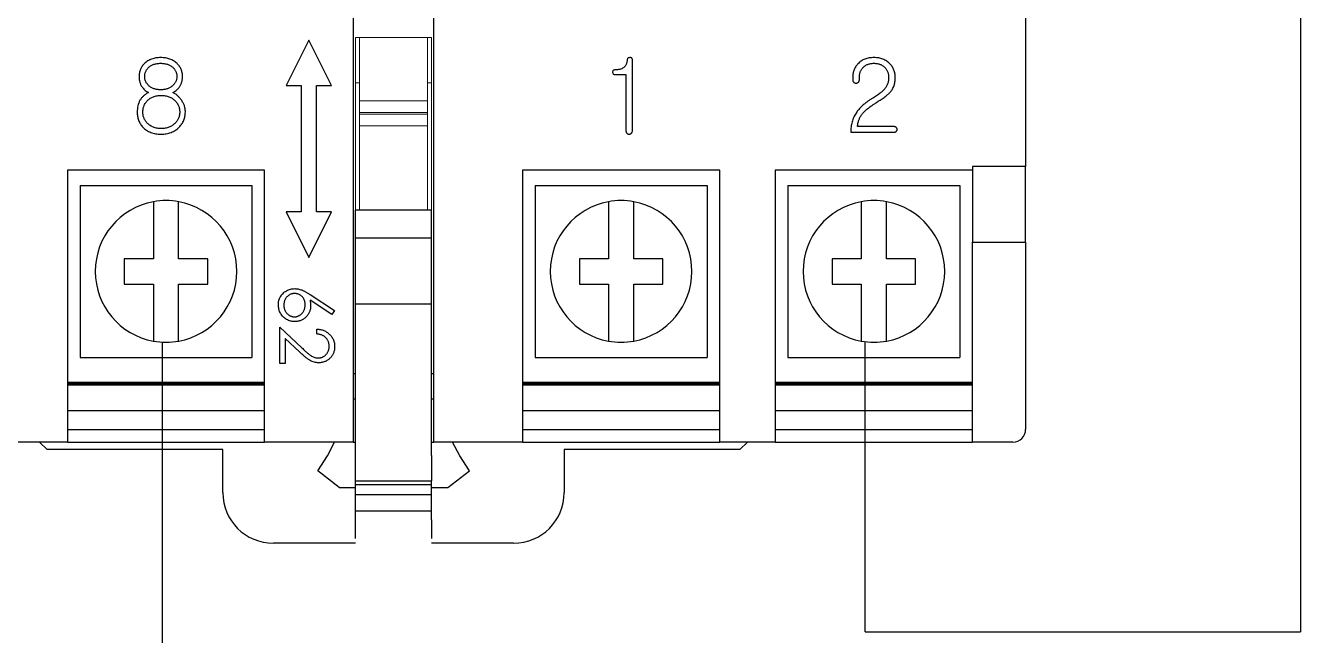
# Model space of a CAD drawing. Header units: millimetres. Extents: x 29 to 409, y 30 to 301.
# Drawn here: x 117.82 to 146.41, y 157.69 to 171.37 of the extents above; entities that cross this region are included whole.
import ezdxf

# ---------------------------------------------------------------- set-up
doc = ezdxf.new("R2010")
doc.units = ezdxf.units.MM
doc.layers.add('4', color=133, linetype='Continuous')
doc.layers.add('ASHADE', color=7, linetype='Continuous')
doc.layers.add('Z_OM_OUTLINE', color=7, linetype='Continuous', lineweight=30)
doc.layers.add('Z_OM_THIN_LINE', color=2, linetype='Continuous', lineweight=13)

msp = doc.modelspace()

# ---------------------------------------------------------------- linework, layer by layer
for p, q in [((120.892, 152.011), (120.892, 164.265)), ((136.643, 157.77), (136.643, 164.265))]:
    msp.add_line(p, q)
at = {"layer": '4', "color": 0}
msp.add_line((136.643, 157.77), (146.409, 157.77), dxfattribs=at)
at = {"layer": 'ASHADE', "ltscale": 2}
msp.add_line((146.409, 236.123), (146.409, 157.77), dxfattribs=at)
at = {"layer": 'Z_OM_OUTLINE'}
for p, q in [((140.245, 179.321), (140.245, 168.207)), ((125.162, 174.9), (125.162, 162.594)), ((126.977, 162.594), (126.977, 174.9)), ((124.17, 171.042), (123.66, 170.022)), ((124.681, 170.022), (124.17, 171.042)), ((131.428, 169.013), (131.428, 170.592)), ((131.038, 170.266), (131.28, 170.266)), ((131.28, 170.266), (131.28, 169.016)), ((136.367, 170.21), (136.367, 170.154)), ((136.516, 170.146), (136.516, 170.209)), ((123.66, 170.022), (124, 170.022)), ((124, 170.022), (124, 167.187)), ((124.34, 167.187), (124.34, 170.022)), ((124.34, 170.022), (124.681, 170.022)), ((136.884, 169.63), (136.928, 169.661)), ((137.292, 169.1), (136.473, 169.1)), ((136.325, 168.973), (137.292, 168.973)), ((123.178, 168.122), (118.755, 168.122)), ((118.755, 168.122), (118.755, 162.594)), ((123.178, 162.594), (123.178, 168.122)), ((133.384, 168.122), (128.961, 168.122)), ((128.961, 168.122), (128.961, 162.594)), ((133.384, 162.594), (133.384, 168.122)), ((139.054, 168.122), (134.631, 168.122)), ((134.631, 168.122), (134.631, 162.594)), ((140.245, 168.207), (139.054, 168.207)), ((139.054, 168.207), (139.054, 166.506)), ((140.245, 166.506), (140.245, 168.207)), ((119.04, 167.782), (119.04, 163.927)), ((119.04, 167.782), (122.895, 167.782)), ((122.895, 167.782), (122.895, 163.927)), ((129.245, 167.782), (129.245, 163.927)), ((129.245, 167.782), (133.1, 167.782)), ((133.1, 167.782), (133.1, 163.927)), ((134.915, 167.782), (134.915, 163.927)), ((134.915, 167.782), (138.77, 167.782)), ((138.77, 167.782), (138.77, 163.927)), ((123.66, 167.187), (124.17, 166.166)), ((124, 167.187), (123.66, 167.187)), ((124.17, 166.166), (124.681, 167.187)), ((124.681, 167.187), (124.34, 167.187)), ((126.92, 167.228), (125.219, 167.228)), ((125.219, 166.607), (125.219, 167.228)), ((126.92, 166.607), (126.92, 167.228)), ((120.684, 166.835), (120.684, 166.138)), ((121.251, 166.138), (121.251, 166.835)), ((130.889, 166.835), (130.889, 166.138)), ((131.456, 166.138), (131.456, 166.835)), ((136.559, 166.835), (136.559, 166.138)), ((137.126, 166.138), (137.126, 166.835)), ((125.219, 166.607), (126.92, 166.607)), ((125.219, 165.128), (125.219, 166.607)), ((126.92, 165.128), (126.92, 166.607)), ((139.054, 166.506), (140.245, 166.506)), ((139.054, 162.594), (139.054, 166.506)), ((140.245, 166.506), (140.245, 162.594)), ((120.684, 166.138), (120.032, 166.138)), ((120.032, 166.138), (120.032, 165.571)), ((121.903, 166.138), (121.251, 166.138)), ((121.903, 165.571), (121.903, 166.138)), ((130.237, 166.138), (130.237, 165.571)), ((130.889, 166.138), (130.237, 166.138)), ((132.108, 166.138), (131.456, 166.138)), ((132.108, 165.571), (132.108, 166.138)), ((136.559, 166.138), (135.907, 166.138)), ((135.907, 166.138), (135.907, 165.571)), ((137.778, 166.138), (137.126, 166.138)), ((137.778, 165.571), (137.778, 166.138)), ((120.032, 165.571), (120.684, 165.571)), ((120.684, 165.571), (120.684, 164.874)), ((121.251, 165.571), (121.903, 165.571)), ((121.251, 164.874), (121.251, 165.571)), ((130.237, 165.571), (130.889, 165.571)), ((130.889, 165.571), (130.889, 164.874)), ((131.456, 165.571), (132.108, 165.571)), ((131.456, 164.874), (131.456, 165.571)), ((135.907, 165.571), (136.559, 165.571)), ((136.559, 165.571), (136.559, 164.874)), ((137.126, 165.571), (137.778, 165.571)), ((137.126, 164.874), (137.126, 165.571)), ((124.201, 165.333), (124.749, 164.974)), ((124.684, 164.891), (124.199, 165.209)), ((125.219, 165.128), (126.92, 165.128)), ((125.219, 161.726), (125.219, 165.128)), ((126.92, 161.726), (126.92, 165.128)), ((124.749, 164.974), (124.684, 164.891)), ((123.518, 163.79), (123.518, 164.605)), ((123.518, 164.605), (124.015, 164.14)), ((124.349, 164.451), (124.349, 164.559)), ((123.962, 164.048), (123.641, 164.348)), ((123.641, 164.348), (123.641, 163.79)), ((119.04, 163.927), (122.895, 163.927)), ((129.245, 163.927), (133.1, 163.927)), ((134.915, 163.927), (138.77, 163.927)), ((123.641, 163.79), (123.518, 163.79)), ((125.219, 163.558), (125.162, 163.558)), ((126.977, 163.558), (126.92, 163.558)), ((123.178, 163.361), (118.755, 163.361)), ((123.178, 163.331), (118.755, 163.331)), ((123.178, 163.303), (118.755, 163.303)), ((133.384, 163.361), (128.961, 163.361)), ((133.384, 163.331), (128.961, 163.331)), ((133.384, 163.303), (128.961, 163.303)), ((139.054, 163.36), (134.631, 163.36)), ((139.054, 163.331), (134.631, 163.331)), ((139.054, 163.303), (134.631, 163.303)), ((125.219, 162.991), (125.162, 162.991)), ((126.977, 162.991), (126.92, 162.991)), ((118.755, 162.736), (123.178, 162.736)), ((128.961, 162.736), (133.384, 162.736)), ((134.631, 162.736), (139.054, 162.736)), ((118.755, 162.594), (118.755, 162.027)), ((123.178, 162.027), (123.178, 162.594)), ((125.162, 162.594), (125.162, 162.027)), ((126.977, 162.027), (126.977, 162.594)), ((128.961, 162.594), (128.961, 162.027)), ((133.384, 162.027), (133.384, 162.594)), ((134.631, 162.594), (134.631, 162.027)), ((139.054, 162.027), (139.054, 162.594)), ((140.245, 162.594), (140.245, 162.311)), ((118.755, 162.311), (123.178, 162.311)), ((128.961, 162.311), (133.384, 162.311)), ((134.631, 162.311), (139.054, 162.311)), ((118.755, 162.027), (117.508, 162.027)), ((118.132, 162.027), (118.302, 161.857)), ((122.242, 161.857), (118.302, 161.857)), ((118.755, 162.027), (123.178, 162.027)), ((122.242, 160.893), (122.242, 161.857)), ((125.162, 162.027), (123.178, 162.027)), ((125.162, 162.027), (125.219, 162.027)), ((126.92, 162.027), (126.977, 162.027)), ((128.961, 162.027), (126.977, 162.027)), ((128.961, 162.027), (133.384, 162.027)), ((133.838, 161.857), (129.897, 161.857)), ((129.897, 161.857), (129.897, 160.893)), ((134.631, 162.027), (133.384, 162.027)), ((133.838, 161.857), (134.008, 162.027)), ((134.631, 162.027), (139.054, 162.027)), ((139.961, 162.027), (139.054, 162.027)), ((125.219, 161.158), (125.219, 161.726)), ((126.92, 161.726), (126.92, 161.158)), ((124.851, 161.007), (124.369, 161.385)), ((127.289, 161.007), (127.771, 161.385)), ((124.851, 161.007), (125.219, 161.007)), ((125.219, 161.155), (125.219, 161.158)), ((125.219, 161.155), (126.92, 161.155)), ((125.219, 161.077), (125.219, 161.155)), ((125.219, 161.077), (126.92, 161.077)), ((125.219, 160.849), (125.219, 161.077)), ((126.92, 161.155), (126.92, 161.158)), ((126.92, 161.077), (126.92, 161.155)), ((126.92, 160.849), (126.92, 161.077)), ((126.92, 161.007), (127.289, 161.007)), ((125.219, 160.849), (126.92, 160.849)), ((125.219, 160.488), (125.219, 160.849)), ((126.92, 160.488), (126.92, 160.849)), ((125.219, 160.488), (126.92, 160.488)), ((125.219, 160.287), (125.219, 160.488)), ((126.92, 160.287), (126.92, 160.488)), ((125.219, 159.866), (125.219, 160.287)), ((126.92, 160.287), (126.92, 159.866)), ((125.219, 159.759), (123.376, 159.759)), ((128.763, 159.759), (126.92, 159.759))]:
    msp.add_line(p, q, dxfattribs=at)
at = {"layer": 'Z_OM_OUTLINE', "flags": 128}
for points in [[(124.369, 161.385), (124.586, 161.719), (124.744, 162.027)], [(127.771, 161.385), (127.554, 161.719), (127.395, 162.027)]]:
    msp.add_lwpolyline(points, dxfattribs=at)
at = {"layer": 'Z_OM_OUTLINE'}
for centre, radius, start, end in [((120.968, 165.854), 1.588, 100.2866, 259.7134), ((120.968, 165.854), 1.588, 79.7134, 100.2866), ((120.968, 165.854), 1.588, 280.2866, 79.7134), ((131.173, 165.854), 1.588, 100.2866, 259.7134), ((131.173, 165.854), 1.588, 79.7134, 100.2866), ((131.173, 165.854), 1.588, 280.2866, 79.7134), ((136.843, 165.854), 1.588, 100.2866, 259.7134), ((136.843, 165.854), 1.588, 79.7134, 100.2866), ((136.843, 165.854), 1.588, 280.2866, 79.7134), ((120.968, 165.854), 1.588, 259.7134, 280.2866), ((131.173, 165.854), 1.588, 259.7134, 280.2866), ((136.843, 165.854), 1.588, 259.7134, 280.2866), ((139.961, 162.311), 0.284, 270, 0), ((123.376, 160.893), 1.134, 180, 270), ((128.763, 160.893), 1.134, 270, 0)]:
    msp.add_arc(centre, radius, start, end, dxfattribs=at)
for points, knots in [([(120.485, 170.515), (120.476, 170.505), (120.456, 170.485), (120.432, 170.452), (120.41, 170.418), (120.393, 170.382), (120.38, 170.344), (120.37, 170.305), (120.364, 170.264), (120.363, 170.237), (120.363, 170.223)], [0, 0, 0, 0, 0.128637, 0.254768, 0.377916, 0.499644, 0.621377, 0.744776, 0.869869, 1, 1, 1, 1]), ([(120.85, 170.647), (120.831, 170.647), (120.795, 170.647), (120.743, 170.64), (120.693, 170.63), (120.645, 170.615), (120.601, 170.597), (120.559, 170.574), (120.52, 170.547), (120.497, 170.526), (120.485, 170.515)], [0, 0, 0, 0, 0.139237, 0.271834, 0.399458, 0.523325, 0.643566, 0.762132, 0.880701, 1, 1, 1, 1]), ([(120.49, 170.224), (120.49, 170.233), (120.491, 170.253), (120.495, 170.282), (120.503, 170.31), (120.512, 170.336), (120.526, 170.361), (120.541, 170.386), (120.56, 170.409), (120.574, 170.423), (120.581, 170.43)], [0, 0, 0, 0, 0.128615, 0.254199, 0.376785, 0.498269, 0.618953, 0.742904, 0.869771, 1, 1, 1, 1]), ([(120.581, 170.43), (120.589, 170.437), (120.606, 170.451), (120.635, 170.47), (120.665, 170.485), (120.698, 170.499), (120.733, 170.508), (120.769, 170.515), (120.808, 170.52), (120.835, 170.52), (120.848, 170.52)], [0, 0, 0, 0, 0.115646, 0.232316, 0.350729, 0.47056, 0.594312, 0.724014, 0.858944, 1, 1, 1, 1]), ([(120.848, 170.52), (120.862, 170.52), (120.889, 170.52), (120.928, 170.515), (120.965, 170.508), (121, 170.499), (121.032, 170.485), (121.063, 170.47), (121.092, 170.451), (121.109, 170.437), (121.118, 170.43)], [0, 0, 0, 0, 0.141197, 0.275172, 0.403958, 0.527931, 0.649029, 0.766606, 0.883403, 1, 1, 1, 1]), ([(121.214, 170.516), (121.202, 170.527), (121.179, 170.547), (121.14, 170.574), (121.098, 170.597), (121.054, 170.616), (121.007, 170.63), (120.957, 170.64), (120.904, 170.647), (120.868, 170.647), (120.85, 170.647)], [0, 0, 0, 0, 0.118929, 0.236988, 0.355729, 0.476147, 0.599952, 0.727765, 0.860557, 1, 1, 1, 1]), ([(121.118, 170.43), (121.125, 170.423), (121.14, 170.409), (121.159, 170.386), (121.175, 170.361), (121.188, 170.336), (121.198, 170.31), (121.205, 170.282), (121.21, 170.253), (121.211, 170.233), (121.211, 170.224)], [0, 0, 0, 0, 0.131579, 0.258706, 0.382804, 0.50354, 0.624902, 0.746868, 0.872035, 1, 1, 1, 1]), ([(121.338, 170.224), (121.338, 170.238), (121.337, 170.266), (121.331, 170.306), (121.321, 170.345), (121.308, 170.383), (121.29, 170.419), (121.268, 170.453), (121.243, 170.486), (121.224, 170.506), (121.214, 170.516)], [0, 0, 0, 0, 0.128917, 0.25396, 0.377169, 0.499056, 0.62013, 0.743626, 0.870177, 1, 1, 1, 1]), ([(131.225, 170.418), (131.213, 170.411), (131.188, 170.395), (131.142, 170.382), (131.09, 170.373), (131.053, 170.372), (131.033, 170.372)], [0, 0, 0, 0, 0.20942, 0.440535, 0.70366, 1, 1, 1, 1]), ([(131.308, 170.595), (131.308, 170.585), (131.306, 170.566), (131.301, 170.538), (131.294, 170.513), (131.285, 170.49), (131.273, 170.468), (131.259, 170.449), (131.244, 170.432), (131.231, 170.423), (131.225, 170.418)], [0, 0, 0, 0, 0.147436, 0.285065, 0.414169, 0.53719, 0.656218, 0.770789, 0.885069, 1, 1, 1, 1]), ([(131.37, 170.647), (131.361, 170.647), (131.345, 170.645), (131.324, 170.635), (131.311, 170.617), (131.309, 170.603), (131.308, 170.595)], [0, 0, 0, 0, 0.289521, 0.525828, 0.748892, 1, 1, 1, 1]), ([(131.428, 170.592), (131.428, 170.596), (131.428, 170.605), (131.425, 170.617), (131.42, 170.627), (131.414, 170.635), (131.405, 170.641), (131.395, 170.645), (131.383, 170.648), (131.374, 170.648), (131.37, 170.647)], [0, 0, 0, 0, 0.14554, 0.272646, 0.389851, 0.498221, 0.607282, 0.724967, 0.854805, 1, 1, 1, 1]), ([(136.485, 170.51), (136.475, 170.5), (136.457, 170.48), (136.433, 170.446), (136.412, 170.411), (136.396, 170.374), (136.383, 170.336), (136.374, 170.295), (136.369, 170.253), (136.368, 170.225), (136.367, 170.21)], [0, 0, 0, 0, 0.126283, 0.249636, 0.371196, 0.493066, 0.615259, 0.739587, 0.867725, 1, 1, 1, 1]), ([(136.843, 170.647), (136.825, 170.647), (136.789, 170.647), (136.737, 170.64), (136.687, 170.629), (136.641, 170.614), (136.597, 170.595), (136.556, 170.571), (136.518, 170.543), (136.496, 170.521), (136.485, 170.51)], [0, 0, 0, 0, 0.139305, 0.272036, 0.399842, 0.523168, 0.643658, 0.762037, 0.880119, 1, 1, 1, 1]), ([(136.516, 170.209), (136.516, 170.219), (136.517, 170.24), (136.52, 170.27), (136.527, 170.299), (136.536, 170.327), (136.547, 170.353), (136.561, 170.378), (136.578, 170.402), (136.591, 170.416), (136.598, 170.424)], [0, 0, 0, 0, 0.13351, 0.262216, 0.38893, 0.511484, 0.632247, 0.753637, 0.87557, 1, 1, 1, 1]), ([(136.598, 170.424), (136.605, 170.431), (136.621, 170.447), (136.646, 170.466), (136.674, 170.483), (136.704, 170.497), (136.736, 170.507), (136.77, 170.515), (136.806, 170.519), (136.831, 170.52), (136.843, 170.52)], [0, 0, 0, 0, 0.1197222, 0.2395621, 0.3575625, 0.478001, 0.6012331, 0.7285669, 0.861038, 1, 1, 1, 1]), ([(137.202, 170.508), (137.19, 170.519), (137.167, 170.541), (137.129, 170.57), (137.088, 170.594), (137.045, 170.614), (136.998, 170.629), (136.949, 170.64), (136.897, 170.646), (136.862, 170.647), (136.843, 170.647)], [0, 0, 0, 0, 0.1213937, 0.2409119, 0.3601983, 0.480793, 0.6033354, 0.7302471, 0.8617776, 1, 1, 1, 1]), ([(136.843, 170.52), (136.856, 170.52), (136.881, 170.519), (136.917, 170.515), (136.951, 170.507), (136.983, 170.496), (137.013, 170.483), (137.041, 170.465), (137.068, 170.446), (137.083, 170.43), (137.091, 170.422)], [0, 0, 0, 0, 0.137717, 0.269152, 0.396523, 0.518651, 0.639611, 0.758212, 0.877937, 1, 1, 1, 1]), ([(137.091, 170.422), (137.098, 170.415), (137.111, 170.4), (137.127, 170.376), (137.142, 170.351), (137.153, 170.324), (137.162, 170.296), (137.169, 170.266), (137.172, 170.235), (137.173, 170.214), (137.173, 170.204)], [0, 0, 0, 0, 0.123885, 0.24539, 0.366427, 0.486915, 0.610536, 0.735625, 0.865433, 1, 1, 1, 1]), ([(137.321, 170.202), (137.321, 170.217), (137.32, 170.246), (137.314, 170.289), (137.305, 170.33), (137.292, 170.369), (137.275, 170.407), (137.254, 170.443), (137.23, 170.477), (137.211, 170.497), (137.202, 170.508)], [0, 0, 0, 0, 0.132879, 0.260823, 0.384865, 0.507069, 0.628977, 0.750578, 0.873917, 1, 1, 1, 1]), ([(120.363, 170.223), (120.363, 170.211), (120.364, 170.188), (120.367, 170.154), (120.373, 170.121), (120.381, 170.09), (120.393, 170.06), (120.405, 170.031), (120.421, 170.004), (120.433, 169.987), (120.439, 169.978)], [0, 0, 0, 0, 0.134934, 0.265306, 0.393305, 0.517035, 0.638974, 0.759094, 0.879322, 1, 1, 1, 1]), ([(120.581, 170.02), (120.574, 170.027), (120.56, 170.04), (120.541, 170.063), (120.525, 170.086), (120.512, 170.111), (120.503, 170.138), (120.495, 170.165), (120.491, 170.194), (120.49, 170.214), (120.49, 170.224)], [0, 0, 0, 0, 0.130305, 0.25602, 0.378604, 0.500306, 0.621462, 0.745082, 0.870301, 1, 1, 1, 1]), ([(121.211, 170.224), (121.211, 170.214), (121.21, 170.194), (121.205, 170.165), (121.198, 170.138), (121.188, 170.111), (121.175, 170.086), (121.159, 170.063), (121.14, 170.04), (121.125, 170.027), (121.118, 170.02)], [0, 0, 0, 0, 0.129031, 0.2538272, 0.3768103, 0.4978429, 0.6195854, 0.7423347, 0.8683251, 1, 1, 1, 1]), ([(121.26, 169.978), (121.266, 169.987), (121.279, 170.004), (121.294, 170.032), (121.308, 170.061), (121.319, 170.091), (121.328, 170.123), (121.334, 170.155), (121.337, 170.189), (121.338, 170.212), (121.338, 170.224)], [0, 0, 0, 0, 0.121565, 0.243744, 0.365204, 0.486262, 0.610647, 0.73648, 0.86604, 1, 1, 1, 1]), ([(131.033, 170.372), (131.025, 170.371), (131.011, 170.371), (130.993, 170.36), (130.983, 170.341), (130.983, 170.327), (130.983, 170.319)], [0, 0, 0, 0, 0.272194, 0.49636, 0.721399, 1, 1, 1, 1]), ([(130.983, 170.319), (130.984, 170.311), (130.985, 170.297), (130.997, 170.278), (131.016, 170.267), (131.03, 170.266), (131.038, 170.266)], [0, 0, 0, 0, 0.273372, 0.501306, 0.728495, 1, 1, 1, 1]), ([(136.367, 170.154), (136.368, 170.148), (136.368, 170.137), (136.372, 170.121), (136.379, 170.106), (136.385, 170.099), (136.389, 170.095)], [0, 0, 0, 0, 0.2742778, 0.524596, 0.7646506, 1, 1, 1, 1]), ([(136.492, 170.094), (136.496, 170.098), (136.503, 170.104), (136.51, 170.117), (136.515, 170.131), (136.516, 170.141), (136.516, 170.146)], [0, 0, 0, 0, 0.251575, 0.494641, 0.739276, 1, 1, 1, 1]), ([(137.173, 170.204), (137.173, 170.191), (137.172, 170.165), (137.167, 170.127), (137.16, 170.091), (137.148, 170.056), (137.135, 170.023), (137.117, 169.991), (137.098, 169.961), (137.082, 169.942), (137.074, 169.933)], [0, 0, 0, 0, 0.132748, 0.260728, 0.385939, 0.509648, 0.631125, 0.752852, 0.875366, 1, 1, 1, 1]), ([(137.213, 169.878), (137.222, 169.889), (137.239, 169.91), (137.261, 169.945), (137.279, 169.982), (137.295, 170.021), (137.307, 170.063), (137.315, 170.107), (137.32, 170.154), (137.321, 170.186), (137.321, 170.202)], [0, 0, 0, 0, 0.117576, 0.234513, 0.353393, 0.473629, 0.598035, 0.726691, 0.860363, 1, 1, 1, 1]), ([(120.578, 169.867), (120.558, 169.855), (120.518, 169.833), (120.466, 169.791), (120.42, 169.744), (120.395, 169.708), (120.383, 169.691)], [0, 0, 0, 0, 0.260674, 0.512287, 0.756948, 1, 1, 1, 1]), ([(120.439, 169.978), (120.449, 169.966), (120.468, 169.942), (120.502, 169.911), (120.538, 169.885), (120.565, 169.873), (120.578, 169.867)], [0, 0, 0, 0, 0.263995, 0.514148, 0.758772, 1, 1, 1, 1]), ([(120.848, 169.927), (120.835, 169.927), (120.808, 169.927), (120.769, 169.932), (120.732, 169.939), (120.698, 169.949), (120.665, 169.963), (120.635, 169.978), (120.606, 169.997), (120.589, 170.012), (120.581, 170.02)], [0, 0, 0, 0, 0.140564, 0.275153, 0.404403, 0.528034, 0.647877, 0.766401, 0.883295, 1, 1, 1, 1]), ([(121.118, 170.02), (121.109, 170.012), (121.092, 169.997), (121.063, 169.979), (121.032, 169.963), (121, 169.949), (120.965, 169.939), (120.928, 169.932), (120.889, 169.927), (120.862, 169.927), (120.848, 169.927)], [0, 0, 0, 0, 0.117628, 0.234647, 0.35234, 0.473443, 0.597298, 0.725642, 0.859288, 1, 1, 1, 1]), ([(121.117, 169.867), (121.131, 169.873), (121.158, 169.885), (121.195, 169.911), (121.23, 169.942), (121.25, 169.966), (121.26, 169.978)], [0, 0, 0, 0, 0.243251, 0.487828, 0.738731, 1, 1, 1, 1]), ([(121.309, 169.698), (121.297, 169.716), (121.271, 169.752), (121.225, 169.798), (121.174, 169.838), (121.136, 169.857), (121.117, 169.867)], [0, 0, 0, 0, 0.256061, 0.504936, 0.75055, 1, 1, 1, 1]), ([(136.389, 170.095), (136.392, 170.092), (136.399, 170.086), (136.412, 170.08), (136.426, 170.076), (136.435, 170.075), (136.44, 170.075)], [0, 0, 0, 0, 0.250921, 0.492134, 0.740992, 1, 1, 1, 1]), ([(136.44, 170.075), (136.445, 170.075), (136.455, 170.076), (136.469, 170.08), (136.481, 170.086), (136.489, 170.091), (136.492, 170.094)], [0, 0, 0, 0, 0.264234, 0.512515, 0.75317, 1, 1, 1, 1]), ([(137.074, 169.933), (137.067, 169.926), (137.052, 169.91), (137.026, 169.887), (136.996, 169.862), (136.961, 169.836), (136.922, 169.808), (136.878, 169.778), (136.83, 169.747), (136.796, 169.726), (136.778, 169.715)], [0, 0, 0, 0, 0.0819925, 0.1761959, 0.2828866, 0.401538, 0.5322548, 0.6753524, 0.8311672, 1, 1, 1, 1]), ([(136.928, 169.661), (136.945, 169.672), (136.979, 169.694), (137.026, 169.725), (137.068, 169.755), (137.106, 169.783), (137.14, 169.809), (137.168, 169.834), (137.193, 169.856), (137.206, 169.871), (137.213, 169.878)], [0, 0, 0, 0, 0.171352, 0.330159, 0.474433, 0.606288, 0.723792, 0.829102, 0.920416, 1, 1, 1, 1]), ([(120.383, 169.691), (120.374, 169.671), (120.354, 169.631), (120.335, 169.567), (120.323, 169.499), (120.321, 169.452), (120.321, 169.428)], [0, 0, 0, 0, 0.2410229, 0.4852633, 0.7369455, 1, 1, 1, 1]), ([(120.448, 169.428), (120.448, 169.44), (120.449, 169.465), (120.454, 169.501), (120.462, 169.535), (120.474, 169.568), (120.488, 169.6), (120.506, 169.63), (120.528, 169.658), (120.544, 169.676), (120.553, 169.684)], [0, 0, 0, 0, 0.131498, 0.25826, 0.382344, 0.504419, 0.626133, 0.748755, 0.872451, 1, 1, 1, 1]), ([(120.553, 169.684), (120.562, 169.694), (120.582, 169.712), (120.614, 169.735), (120.649, 169.755), (120.686, 169.772), (120.726, 169.784), (120.769, 169.793), (120.814, 169.799), (120.845, 169.799), (120.86, 169.8)], [0, 0, 0, 0, 0.1194366, 0.2367802, 0.3554124, 0.4753355, 0.5988128, 0.7271397, 0.8606162, 1, 1, 1, 1]), ([(120.86, 169.8), (120.876, 169.799), (120.906, 169.799), (120.951, 169.793), (120.993, 169.784), (121.032, 169.771), (121.07, 169.755), (121.105, 169.735), (121.138, 169.712), (121.158, 169.694), (121.168, 169.684)], [0, 0, 0, 0, 0.138625, 0.270366, 0.397937, 0.520676, 0.641691, 0.760514, 0.879644, 1, 1, 1, 1]), ([(121.168, 169.684), (121.176, 169.676), (121.193, 169.658), (121.215, 169.63), (121.233, 169.6), (121.248, 169.568), (121.26, 169.535), (121.268, 169.501), (121.274, 169.465), (121.274, 169.44), (121.275, 169.428)], [0, 0, 0, 0, 0.128608, 0.252507, 0.375242, 0.496957, 0.61893, 0.74278, 0.869032, 1, 1, 1, 1]), ([(121.402, 169.43), (121.402, 169.442), (121.401, 169.466), (121.397, 169.502), (121.389, 169.537), (121.379, 169.571), (121.366, 169.604), (121.35, 169.636), (121.331, 169.668), (121.317, 169.688), (121.309, 169.698)], [0, 0, 0, 0, 0.126412, 0.2502, 0.373405, 0.495837, 0.619106, 0.743399, 0.870633, 1, 1, 1, 1]), ([(136.778, 169.715), (136.76, 169.703), (136.723, 169.68), (136.671, 169.643), (136.624, 169.605), (136.579, 169.567), (136.539, 169.528), (136.502, 169.488), (136.47, 169.447), (136.451, 169.419), (136.441, 169.405)], [0, 0, 0, 0, 0.14365, 0.280986, 0.412284, 0.539416, 0.660649, 0.777948, 0.890757, 1, 1, 1, 1]), ([(136.564, 169.363), (136.572, 169.373), (136.588, 169.395), (136.617, 169.426), (136.65, 169.458), (136.688, 169.491), (136.73, 169.524), (136.777, 169.559), (136.829, 169.595), (136.865, 169.618), (136.884, 169.63)], [0, 0, 0, 0, 0.09225, 0.193438, 0.303448, 0.422673, 0.551914, 0.690734, 0.84011, 1, 1, 1, 1]), ([(120.321, 169.428), (120.321, 169.412), (120.322, 169.38), (120.328, 169.332), (120.338, 169.287), (120.352, 169.243), (120.37, 169.2), (120.392, 169.16), (120.418, 169.122), (120.438, 169.098), (120.448, 169.086)], [0, 0, 0, 0, 0.131321, 0.259102, 0.383441, 0.50625, 0.628601, 0.750798, 0.873994, 1, 1, 1, 1]), ([(120.553, 169.173), (120.544, 169.182), (120.528, 169.199), (120.507, 169.227), (120.488, 169.257), (120.474, 169.288), (120.462, 169.321), (120.454, 169.355), (120.449, 169.391), (120.448, 169.415), (120.448, 169.428)], [0, 0, 0, 0, 0.128399, 0.25292, 0.375362, 0.496827, 0.619715, 0.742347, 0.868794, 1, 1, 1, 1]), ([(121.275, 169.428), (121.274, 169.415), (121.274, 169.391), (121.269, 169.355), (121.26, 169.321), (121.248, 169.288), (121.233, 169.257), (121.215, 169.227), (121.193, 169.199), (121.176, 169.182), (121.168, 169.173)], [0, 0, 0, 0, 0.130672, 0.256605, 0.37901, 0.501791, 0.623261, 0.745821, 0.87054, 1, 1, 1, 1]), ([(121.262, 169.086), (121.273, 169.098), (121.295, 169.122), (121.324, 169.161), (121.348, 169.201), (121.367, 169.244), (121.383, 169.287), (121.394, 169.333), (121.4, 169.381), (121.401, 169.413), (121.402, 169.43)], [0, 0, 0, 0, 0.128741, 0.25436, 0.377596, 0.499417, 0.62131, 0.744744, 0.870238, 1, 1, 1, 1]), ([(136.441, 169.405), (136.432, 169.389), (136.412, 169.359), (136.389, 169.309), (136.369, 169.258), (136.352, 169.205), (136.34, 169.15), (136.33, 169.093), (136.325, 169.033), (136.325, 168.993), (136.325, 168.973)], [0, 0, 0, 0, 0.1197926, 0.2399205, 0.3608197, 0.4824745, 0.6074813, 0.7345591, 0.8649394, 1, 1, 1, 1]), ([(136.473, 169.1), (136.475, 169.113), (136.478, 169.139), (136.485, 169.176), (136.493, 169.212), (136.503, 169.246), (136.516, 169.278), (136.529, 169.308), (136.545, 169.336), (136.558, 169.354), (136.564, 169.363)], [0, 0, 0, 0, 0.14016, 0.27538, 0.404855, 0.53082, 0.653149, 0.771246, 0.886269, 1, 1, 1, 1]), ([(120.448, 169.086), (120.461, 169.074), (120.487, 169.049), (120.53, 169.017), (120.577, 168.99), (120.626, 168.969), (120.679, 168.951), (120.734, 168.939), (120.793, 168.932), (120.833, 168.931), (120.854, 168.93)], [0, 0, 0, 0, 0.120618, 0.24036, 0.359192, 0.47994, 0.603188, 0.729927, 0.862085, 1, 1, 1, 1]), ([(120.86, 169.058), (120.845, 169.058), (120.814, 169.058), (120.769, 169.064), (120.726, 169.073), (120.686, 169.086), (120.649, 169.102), (120.614, 169.122), (120.582, 169.145), (120.562, 169.164), (120.553, 169.173)], [0, 0, 0, 0, 0.139384, 0.27286, 0.401187, 0.524665, 0.644588, 0.76322, 0.880563, 1, 1, 1, 1]), ([(120.854, 168.93), (120.875, 168.931), (120.915, 168.932), (120.974, 168.939), (121.03, 168.951), (121.083, 168.969), (121.133, 168.99), (121.179, 169.018), (121.223, 169.049), (121.249, 169.074), (121.262, 169.086)], [0, 0, 0, 0, 0.1380314, 0.2703266, 0.3979368, 0.5206302, 0.6415097, 0.760177, 0.8793795, 1, 1, 1, 1]), ([(121.168, 169.173), (121.158, 169.164), (121.138, 169.145), (121.105, 169.122), (121.07, 169.102), (121.032, 169.086), (120.993, 169.073), (120.951, 169.064), (120.906, 169.058), (120.876, 169.058), (120.86, 169.058)], [0, 0, 0, 0, 0.120356, 0.239486, 0.358309, 0.479324, 0.602063, 0.729634, 0.861375, 1, 1, 1, 1]), ([(131.28, 169.016), (131.28, 169.01), (131.281, 168.998), (131.285, 168.981), (131.292, 168.966), (131.298, 168.957), (131.301, 168.953)], [0, 0, 0, 0, 0.268935, 0.519703, 0.761882, 1, 1, 1, 1]), ([(131.404, 168.953), (131.408, 168.957), (131.415, 168.965), (131.423, 168.979), (131.427, 168.995), (131.428, 169.007), (131.428, 169.013)], [0, 0, 0, 0, 0.240052, 0.478191, 0.730303, 1, 1, 1, 1]), ([(137.342, 169.082), (137.339, 169.085), (137.332, 169.09), (137.319, 169.096), (137.306, 169.1), (137.297, 169.1), (137.292, 169.1)], [0, 0, 0, 0, 0.248578, 0.496632, 0.743487, 1, 1, 1, 1]), ([(137.292, 168.973), (137.297, 168.973), (137.306, 168.974), (137.319, 168.978), (137.332, 168.984), (137.339, 168.99), (137.342, 168.993)], [0, 0, 0, 0, 0.252294, 0.496302, 0.745027, 1, 1, 1, 1]), ([(137.364, 169.036), (137.363, 169.041), (137.363, 169.049), (137.359, 169.062), (137.352, 169.073), (137.346, 169.079), (137.342, 169.082)], [0, 0, 0, 0, 0.25123, 0.494403, 0.741678, 1, 1, 1, 1]), ([(137.342, 168.993), (137.346, 168.996), (137.352, 169.002), (137.359, 169.013), (137.363, 169.024), (137.363, 169.032), (137.364, 169.036)], [0, 0, 0, 0, 0.2696767, 0.516477, 0.7576832, 1, 1, 1, 1]), ([(131.301, 168.953), (131.305, 168.95), (131.312, 168.944), (131.325, 168.937), (131.339, 168.932), (131.349, 168.931), (131.354, 168.93)], [0, 0, 0, 0, 0.246445, 0.490195, 0.741495, 1, 1, 1, 1]), ([(131.354, 168.93), (131.359, 168.931), (131.368, 168.931), (131.381, 168.936), (131.394, 168.943), (131.401, 168.949), (131.404, 168.953)], [0, 0, 0, 0, 0.2474032, 0.4884706, 0.7379499, 1, 1, 1, 1]), ([(120.684, 167.416), (120.684, 167.415), (120.684, 167.411), (120.684, 167.359), (120.684, 167.241), (120.684, 167.079), (120.684, 166.935), (120.684, 166.853), (120.684, 166.835)], [0, 0, 0, 0, 0.097073, 0.305417, 0.514403, 0.725608, 0.940944, 1, 1, 1, 1]), ([(121.251, 166.835), (121.251, 166.856), (121.251, 166.946), (121.251, 167.101), (121.251, 167.266), (121.251, 167.377), (121.251, 167.414), (121.251, 167.416), (121.251, 167.416)], [0, 0, 0, 0, 0.069792, 0.302406, 0.524274, 0.739225, 0.950123, 1, 1, 1, 1]), ([(130.889, 167.416), (130.889, 167.415), (130.889, 167.411), (130.889, 167.359), (130.889, 167.241), (130.889, 167.079), (130.889, 166.935), (130.889, 166.853), (130.889, 166.835)], [0, 0, 0, 0, 0.097073, 0.305417, 0.514403, 0.725608, 0.940944, 1, 1, 1, 1]), ([(131.456, 166.835), (131.456, 166.856), (131.456, 166.946), (131.456, 167.101), (131.456, 167.266), (131.456, 167.377), (131.456, 167.414), (131.456, 167.416), (131.456, 167.416)], [0, 0, 0, 0, 0.069792, 0.302406, 0.524274, 0.739225, 0.950123, 1, 1, 1, 1]), ([(136.559, 167.416), (136.559, 167.415), (136.559, 167.411), (136.559, 167.359), (136.559, 167.241), (136.559, 167.079), (136.559, 166.935), (136.559, 166.853), (136.559, 166.835)], [0, 0, 0, 0, 0.097073, 0.305417, 0.514403, 0.725608, 0.940944, 1, 1, 1, 1]), ([(137.126, 166.835), (137.126, 166.856), (137.126, 166.946), (137.126, 167.101), (137.126, 167.266), (137.126, 167.377), (137.126, 167.414), (137.126, 167.416), (137.126, 167.416)], [0, 0, 0, 0, 0.069792, 0.302406, 0.524274, 0.739225, 0.950123, 1, 1, 1, 1]), ([(123.487, 165.103), (123.488, 165.119), (123.489, 165.151), (123.498, 165.198), (123.513, 165.244), (123.534, 165.287), (123.56, 165.327), (123.591, 165.362), (123.628, 165.394), (123.668, 165.42), (123.712, 165.441), (123.757, 165.456), (123.805, 165.465), (123.837, 165.466), (123.853, 165.467)], [0, 0, 0, 0, 0.084339, 0.167061, 0.249579, 0.33294, 0.416119, 0.49776, 0.580626, 0.664858, 0.749533, 0.832448, 0.915661, 1, 1, 1, 1]), ([(123.849, 165.359), (123.84, 165.359), (123.824, 165.358), (123.801, 165.355), (123.778, 165.349), (123.757, 165.34), (123.736, 165.329), (123.716, 165.316), (123.698, 165.301), (123.68, 165.283), (123.664, 165.263), (123.649, 165.243), (123.637, 165.221), (123.627, 165.198), (123.62, 165.174), (123.614, 165.15), (123.611, 165.124), (123.611, 165.106), (123.61, 165.098)], [0, 0, 0, 0, 0.061846, 0.121875, 0.180772, 0.239261, 0.298623, 0.358671, 0.420767, 0.485205, 0.550356, 0.613636, 0.676603, 0.739323, 0.802186, 0.866731, 0.932045, 1, 1, 1, 1]), ([(124.087, 165.107), (124.087, 165.116), (124.087, 165.134), (124.084, 165.16), (124.078, 165.185), (124.07, 165.209), (124.061, 165.231), (124.049, 165.252), (124.034, 165.271), (124.018, 165.289), (124, 165.306), (123.981, 165.32), (123.962, 165.332), (123.941, 165.342), (123.919, 165.35), (123.896, 165.355), (123.873, 165.358), (123.857, 165.359), (123.849, 165.359)], [0, 0, 0, 0, 0.0705963, 0.1385093, 0.2038019, 0.2669942, 0.3290589, 0.3911391, 0.453136, 0.5157686, 0.5779443, 0.6389453, 0.6983635, 0.7573063, 0.8164016, 0.8762722, 0.9368198, 1, 1, 1, 1]), ([(123.853, 165.467), (123.865, 165.466), (123.89, 165.465), (123.929, 165.46), (123.968, 165.45), (124.001, 165.44), (124.028, 165.43), (124.05, 165.42), (124.073, 165.409), (124.096, 165.396), (124.121, 165.383), (124.147, 165.367), (124.174, 165.351), (124.192, 165.339), (124.201, 165.333)], [0, 0, 0, 0, 0.097806, 0.199612, 0.305296, 0.415817, 0.474241, 0.537287, 0.603386, 0.674311, 0.74953, 0.828608, 0.912043, 1, 1, 1, 1]), ([(123.855, 164.728), (123.838, 164.729), (123.805, 164.73), (123.757, 164.739), (123.711, 164.754), (123.668, 164.775), (123.629, 164.802), (123.593, 164.834), (123.562, 164.871), (123.535, 164.913), (123.514, 164.957), (123.499, 165.005), (123.489, 165.053), (123.488, 165.087), (123.487, 165.103)], [0, 0, 0, 0, 0.085993, 0.169113, 0.250536, 0.331896, 0.41356, 0.494112, 0.576294, 0.660703, 0.74612, 0.83001, 0.914417, 1, 1, 1, 1]), ([(123.61, 165.098), (123.611, 165.089), (123.611, 165.071), (123.614, 165.045), (123.62, 165.021), (123.627, 164.997), (123.637, 164.974), (123.649, 164.952), (123.664, 164.932), (123.68, 164.912), (123.697, 164.894), (123.716, 164.879), (123.736, 164.865), (123.757, 164.855), (123.778, 164.846), (123.801, 164.84), (123.824, 164.837), (123.84, 164.836), (123.849, 164.836)], [0, 0, 0, 0, 0.067943, 0.133246, 0.19778, 0.260632, 0.323341, 0.386297, 0.450071, 0.51521, 0.579637, 0.641333, 0.701709, 0.76078, 0.819259, 0.878146, 0.938165, 1, 1, 1, 1]), ([(123.849, 164.836), (123.857, 164.836), (123.873, 164.836), (123.896, 164.841), (123.919, 164.846), (123.941, 164.856), (123.962, 164.867), (123.981, 164.881), (124, 164.897), (124.018, 164.915), (124.034, 164.935), (124.049, 164.957), (124.061, 164.979), (124.07, 165.003), (124.078, 165.027), (124.084, 165.053), (124.087, 165.08), (124.087, 165.098), (124.087, 165.107)], [0, 0, 0, 0, 0.061145, 0.120007, 0.178246, 0.236508, 0.294903, 0.354696, 0.416717, 0.480659, 0.545834, 0.609768, 0.672988, 0.73581, 0.799817, 0.86476, 0.93108, 1, 1, 1, 1]), ([(124.211, 165.084), (124.21, 165.072), (124.21, 165.048), (124.205, 165.013), (124.197, 164.979), (124.185, 164.947), (124.171, 164.916), (124.153, 164.886), (124.132, 164.858), (124.108, 164.831), (124.082, 164.807), (124.054, 164.786), (124.025, 164.768), (123.993, 164.754), (123.961, 164.742), (123.927, 164.734), (123.891, 164.729), (123.867, 164.729), (123.855, 164.728)], [0, 0, 0, 0, 0.065232, 0.128407, 0.19007, 0.250947, 0.311551, 0.372869, 0.435031, 0.49908, 0.5631, 0.62552, 0.686691, 0.747683, 0.80856, 0.87074, 0.93434, 1, 1, 1, 1]), ([(124.199, 165.209), (124.202, 165.187), (124.209, 165.146), (124.21, 165.105), (124.211, 165.084)], [0, 0, 0, 0, 0.512659, 1, 1, 1, 1]), ([(120.684, 164.874), (120.684, 164.823), (120.684, 164.704), (120.684, 164.532), (120.684, 164.396), (120.684, 164.309), (120.684, 164.298), (120.684, 164.292)], [0, 0, 0, 0, 0.168651, 0.396242, 0.614757, 0.799387, 1, 1, 1, 1]), ([(121.251, 164.292), (121.251, 164.292), (121.251, 164.293), (121.251, 164.316), (121.251, 164.403), (121.251, 164.546), (121.251, 164.711), (121.251, 164.824), (121.251, 164.874)], [0, 0, 0, 0, 0.0255, 0.200841, 0.411603, 0.62228, 0.835316, 1, 1, 1, 1]), ([(130.889, 164.874), (130.889, 164.823), (130.889, 164.704), (130.889, 164.532), (130.889, 164.396), (130.889, 164.309), (130.889, 164.298), (130.889, 164.292)], [0, 0, 0, 0, 0.168651, 0.396242, 0.614757, 0.799387, 1, 1, 1, 1]), ([(131.456, 164.292), (131.456, 164.292), (131.456, 164.293), (131.456, 164.316), (131.456, 164.403), (131.456, 164.546), (131.456, 164.711), (131.456, 164.824), (131.456, 164.874)], [0, 0, 0, 0, 0.0255, 0.200841, 0.411603, 0.62228, 0.835316, 1, 1, 1, 1]), ([(136.559, 164.874), (136.559, 164.823), (136.559, 164.704), (136.559, 164.532), (136.559, 164.396), (136.559, 164.309), (136.559, 164.298), (136.559, 164.292)], [0, 0, 0, 0, 0.168651, 0.396242, 0.614757, 0.799387, 1, 1, 1, 1]), ([(137.126, 164.292), (137.126, 164.292), (137.126, 164.293), (137.126, 164.316), (137.126, 164.403), (137.126, 164.546), (137.126, 164.711), (137.126, 164.824), (137.126, 164.874)], [0, 0, 0, 0, 0.0255, 0.200841, 0.411603, 0.62228, 0.835316, 1, 1, 1, 1]), ([(124.349, 164.559), (124.363, 164.558), (124.391, 164.557), (124.432, 164.55), (124.471, 164.541), (124.508, 164.528), (124.544, 164.512), (124.577, 164.492), (124.608, 164.469), (124.637, 164.443), (124.663, 164.415), (124.686, 164.384), (124.706, 164.352), (124.722, 164.318), (124.734, 164.283), (124.743, 164.246), (124.748, 164.207), (124.749, 164.181), (124.749, 164.168)], [0, 0, 0, 0, 0.068799, 0.135118, 0.199001, 0.261934, 0.323531, 0.385435, 0.447216, 0.510018, 0.572511, 0.633364, 0.693217, 0.752555, 0.812558, 0.873261, 0.935543, 1, 1, 1, 1]), ([(124.626, 164.173), (124.626, 164.183), (124.625, 164.201), (124.622, 164.228), (124.617, 164.254), (124.608, 164.278), (124.598, 164.302), (124.585, 164.324), (124.571, 164.345), (124.554, 164.365), (124.534, 164.383), (124.513, 164.399), (124.49, 164.413), (124.466, 164.425), (124.439, 164.434), (124.411, 164.442), (124.381, 164.448), (124.36, 164.45), (124.349, 164.451)], [0, 0, 0, 0, 0.064442, 0.126553, 0.186779, 0.245944, 0.30411, 0.361785, 0.420255, 0.479943, 0.540286, 0.600712, 0.661962, 0.724472, 0.788881, 0.856306, 0.926348, 1, 1, 1, 1]), ([(124.015, 164.14), (124.027, 164.128), (124.049, 164.107), (124.083, 164.076), (124.113, 164.048), (124.142, 164.024), (124.168, 164.002), (124.192, 163.984), (124.213, 163.968), (124.238, 163.952), (124.268, 163.936), (124.305, 163.923), (124.344, 163.914), (124.37, 163.913), (124.383, 163.913)], [0, 0, 0, 0, 0.110794, 0.212813, 0.306078, 0.390617, 0.467233, 0.534451, 0.593867, 0.644833, 0.736221, 0.825037, 0.911992, 1, 1, 1, 1]), ([(124.383, 163.913), (124.391, 163.913), (124.407, 163.913), (124.431, 163.917), (124.454, 163.923), (124.475, 163.931), (124.497, 163.942), (124.517, 163.955), (124.536, 163.97), (124.554, 163.988), (124.571, 164.007), (124.586, 164.028), (124.598, 164.049), (124.608, 164.072), (124.616, 164.096), (124.622, 164.121), (124.625, 164.147), (124.626, 164.164), (124.626, 164.173)], [0, 0, 0, 0, 0.061969, 0.122129, 0.180999, 0.240162, 0.299865, 0.359951, 0.421742, 0.486546, 0.551508, 0.614995, 0.67724, 0.739715, 0.803039, 0.866487, 0.931969, 1, 1, 1, 1]), ([(124.749, 164.168), (124.749, 164.154), (124.748, 164.129), (124.743, 164.091), (124.735, 164.055), (124.723, 164.021), (124.708, 163.989), (124.69, 163.959), (124.668, 163.931), (124.643, 163.905), (124.616, 163.881), (124.588, 163.861), (124.558, 163.844), (124.527, 163.83), (124.495, 163.819), (124.462, 163.811), (124.428, 163.806), (124.404, 163.805), (124.392, 163.805)], [0, 0, 0, 0, 0.06948, 0.136525, 0.200801, 0.263983, 0.325711, 0.387271, 0.449493, 0.512955, 0.576266, 0.637575, 0.697901, 0.757558, 0.816588, 0.876646, 0.937286, 1, 1, 1, 1]), ([(124.392, 163.805), (124.376, 163.806), (124.342, 163.807), (124.294, 163.817), (124.247, 163.832), (124.209, 163.851), (124.178, 163.869), (124.153, 163.886), (124.126, 163.906), (124.097, 163.928), (124.066, 163.954), (124.033, 163.983), (123.998, 164.014), (123.974, 164.036), (123.962, 164.048)], [0, 0, 0, 0, 0.098701, 0.195671, 0.29242, 0.391339, 0.444459, 0.504225, 0.570348, 0.642914, 0.72229, 0.807923, 0.90047, 1, 1, 1, 1])]:
    msp.add_open_spline(points, degree=3, knots=knots, dxfattribs=at)
at = {"layer": 'Z_OM_THIN_LINE'}
for p, q in [((125.219, 167.228), (125.219, 171.099)), ((125.219, 171.099), (126.92, 171.099)), ((125.304, 171.099), (125.304, 169.682)), ((126.835, 169.682), (126.835, 171.099)), ((126.92, 171.099), (126.92, 167.228)), ((125.219, 170.079), (125.304, 170.079)), ((126.835, 170.079), (126.92, 170.079)), ((126.835, 169.682), (125.304, 169.682)), ((125.304, 169.682), (125.304, 169.419)), ((126.835, 169.682), (126.835, 169.419)), ((125.304, 169.377), (125.304, 169.419)), ((125.304, 169.419), (126.835, 169.419)), ((126.835, 169.377), (125.304, 169.377)), ((125.304, 169.377), (125.304, 169.115)), ((126.835, 169.419), (126.835, 169.377)), ((126.835, 169.377), (126.835, 169.115)), ((126.835, 169.115), (125.304, 169.115)), ((125.304, 169.115), (125.304, 167.228)), ((126.835, 167.228), (126.835, 169.115))]:
    msp.add_line(p, q, dxfattribs=at)

doc.saveas('drawing.dxf')
